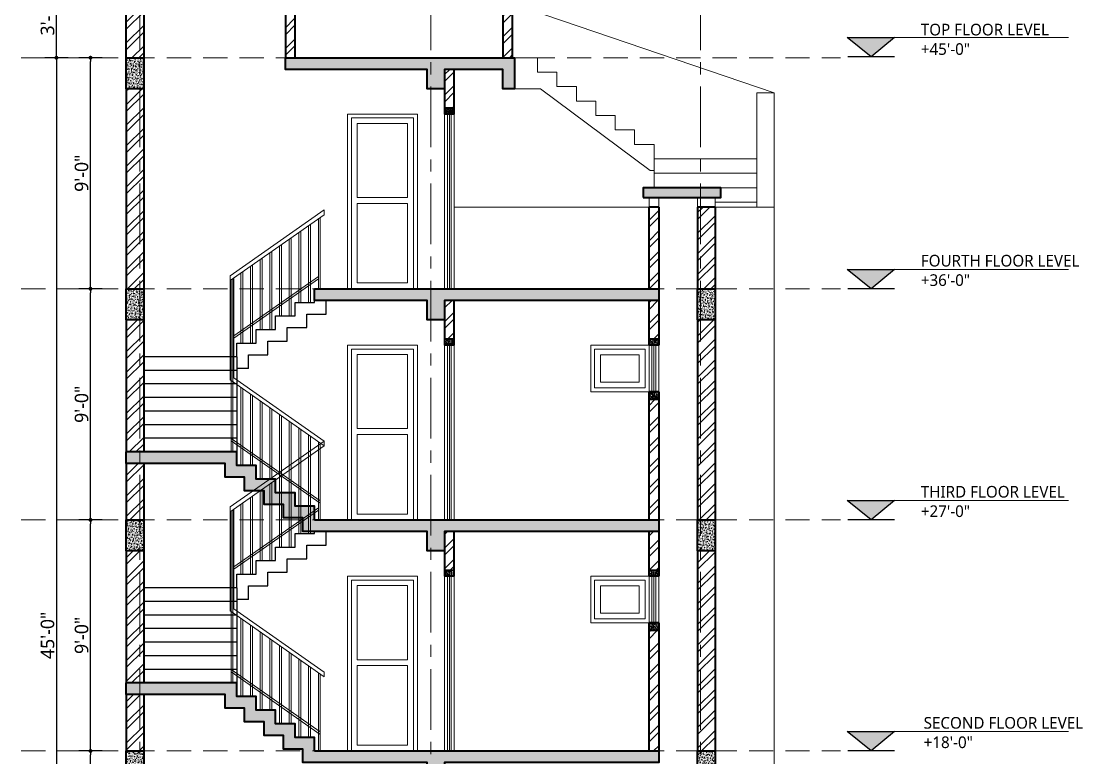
# Model space of a CAD drawing. Header units: inches. Extents: x 17146 to 31738, y -8920 to -2452.
# Drawn here: x 22912 to 23459, y -6640 to -6261 of the extents above; entities that cross this region are included whole.
import ezdxf

# ---------------------------------------------------------------- set-up
doc = ezdxf.new("R2010")
doc.units = ezdxf.units.IN
doc.header["$LTSCALE"] = 25
doc.header["$MEASUREMENT"] = 0
doc.header["$PDMODE"] = 3
doc.linetypes.add('CENTER', pattern=[2, 1.25, -0.25, 0.25, -0.25])
doc.linetypes.add('DASHED', pattern=[0.75, 0.5, -0.25])
doc.layers.get('Defpoints').update_dxf_attribs({"color": 251})
doc.layers.add('A-HATCH', color=7, linetype='Continuous')
doc.layers.add('Text-external', color=7, linetype='Continuous')
for name, color, linetype, lineweight in [('Center line', 252, 'CENTER', 20), ('Column', 130, 'Continuous', 35), ('Dim-external', 151, 'Continuous', 9), ('Door-window', 40, 'Continuous', 15), ('Elevation1', 31, 'Continuous', 30), ('Elevation2', 212, 'Continuous', 20), ('Elevation3', 74, 'Continuous', 13), ('Hatch', 253, 'Continuous', 13), ('Railing', 153, 'Continuous', 18), ('Stairs', 134, 'Continuous', 25), ('Wall-Section', 6, 'Continuous', 35)]:
    doc.layers.add(name, color=color, linetype=linetype, lineweight=lineweight)
doc.styles.add('caption 1in-8ft', font='trebuc.ttf', dxfattribs={"height": 12})
doc.styles.add('int text 1in-8ft', font='trebuc.ttf', dxfattribs={"height": 7})
doc.dimstyles.new('dim 1in-8ft', dxfattribs={"dimtxt": 7, "dimasz": 2, "dimexe": 6, "dimexo": 6, "dimgap": 1, "dimtad": 1, "dimdec": 0, "dimzin": 0, "dimdsep": 46, "dimlunit": 4, "dimtxsty": 'int text 1in-8ft', "dimblk": 'DOT', "dimcen": 4, "dimdle": 6, "dimclrt": 7, "dimadec": 0, "dimazin": 0, "dimtfac": 1, "dimtdec": 0, "dimtofl": 0, "dimtmove": 0, "dimatfit": 3, "dimfxl": 6, "dimfxlon": 1, "dimtolj": 1, "dimtzin": 0, "dimarcsym": 0})
pattern_1 = [(50, (21802.997, -5239.5953), (1.43452037, -0.1255043), [0.15, -1.65]), (355, (21802.997, -5239.5953), (-0.2775027, 1.5043843), [0.12, -1.32]), (100.451444, (21803.1166, -5239.6057), (1.1570177, 1.37888), [0.1274804, -1.4022842]), (46.1842, (21802.997, -5239.1953), (2.1344827, -0.3310386), [0.225, -2.475]), (96.63564, (21803.1749, -5239.2229), (1.8693239, 1.9482372), [0.1912207, -2.1034275]), (351.18416, (21802.997, -5239.1953), (1.869324, 1.9482372), [0.18, -1.98]), (21, (21803.197, -5239.2953), (1.1938141, -0.8052378), [0.15, -1.65]), (326, (21803.197, -5239.2953), (0.4866307, 1.4503001), [0.12, -1.32]), (71.451445, (21803.2965, -5239.3624), (1.6804448, 0.6450623), [0.1274804, -1.4022842]), (37.5, (21802.997, -5239.5953), (0.02431971, 0.66578771), [0, -1.304, 0, -1.34, 0, -1.325]), (7.5, (21802.997, -5239.5953), (0.52613907, 0.78882342), [0, -0.764, 0, -1.274, 0, -0.505]), (327.5, (21802.551, -5239.5953), (1.06764487, -0.04510974), [0, -0.5, 0, -1.56, 0, -2.07]), (317.5, (21802.351, -5239.5953), (1.16637234, 0.20020996), [0, -0.65, 0, -1.036, 0, -1.47])]
pattern_2 = [(45, (21802.997, -5239.595), (-5.3033, 5.3033), []), (45, (21806.5325, -5239.595), (-5.3033, 5.3033), [])]

# ---------------------------------------------------------------- blocks, each defined once
blk = doc.blocks.new('VEN')
blk.add_lwpolyline([(30, 24), (30, 0), (0, 0), (0, 24), (30, 24)])
for points in [[(28, 22), (28, 2), (2, 2), (2, 22)], [(25, 19), (25, 5), (5, 5), (5, 19)]]:
    blk.add_lwpolyline(points, close=True)
blk = doc.blocks.new('DWE')
at = {"layer": 'Door-window', "linetype": 'Continuous', "ltscale": 10}
for p, q in [((-5, 47), (-31, 47)), ((-5, 44), (-31, 44))]:
    blk.add_line(p, q, dxfattribs=at)
for points in [[(-36, 0), (-36, 90), (0, 90), (0, 0)], [(-34, 0), (-34, 88), (-2, 88), (-2, 0)], [(-31, 47), (-31, 85.18), (-5, 85.18), (-5, 47)], [(-5, 44), (-5, 3), (-31, 3), (-31, 44)]]:
    blk.add_lwpolyline(points, dxfattribs=at)
blk = doc.blocks.new('STC')
at = {"layer": 'Elevation2'}
for p, q in [((2, 159.6), (-46.5, 125.65)), ((2, 157.16), (2, 159.6)), ((2, 157.16), (-46.5, 123.21)), ((-46.5, 125.65), (-46.5, 72.11)), ((-44.5, 124.61), (-44.5, 73.15)), ((-46.5, 72.11), (2, 38.16)), ((-44.5, 73.15), (2, 40.6)), ((2, 38.16), (2, 40.6))]:
    blk.add_line(p, q, dxfattribs=at)
at = {"layer": 'Railing'}
for p, q in [((-1, 155.06), (-1, 119)), ((0, 155.76), (0, 119)), ((-11, 148.06), (-11, 112)), ((-10, 148.76), (-10, 112)), ((-6, 151.56), (-6, 112)), ((-5, 152.26), (-5, 112)), ((-16, 144.56), (-16, 105)), ((-15, 145.26), (-15, 105)), ((-26, 137.56), (-26, 98)), ((-25, 138.26), (-25, 98)), ((-21, 141.06), (-21, 105)), ((-20, 141.76), (-20, 105)), ((-31, 134.06), (-31, 98)), ((-30, 134.76), (-30, 98)), ((-41, 127.06), (-41, 91)), ((-40, 127.76), (-40, 91)), ((-36, 130.56), (-36, 91)), ((-35, 131.26), (-35, 91)), ((-46, 123.56), (-46, 84)), ((-45, 124.26), (-45, 84)), ((-1, 125.28), (-44.5, 94.83)), ((-1, 124.06), (-44.5, 93.61)), ((-46, 84), (-46, 35)), ((-45, 84), (-45, 35)), ((-41, 68.26), (-41, 28)), ((-40, 67.56), (-40, 28)), ((-36, 64.76), (-36, 28)), ((-35, 64.06), (-35, 28)), ((-31, 61.26), (-31, 21)), ((-30, 60.56), (-30, 21)), ((-26, 57.76), (-26, 21)), ((-25, 57.06), (-25, 21)), ((-21, 54.26), (-21, 14)), ((-20, 53.56), (-20, 14)), ((-16, 50.76), (-16, 14)), ((-15, 50.06), (-15, 14)), ((-11, 47.26), (-11, 7)), ((-10, 46.56), (-10, 7)), ((-6, 43.76), (-6, 7)), ((0, 9.78), (-46, 41.98)), ((0, 8.56), (-46, 40.76)), ((-5, 43.06), (-5, 7)), ((-1, 40.26), (-1, 0)), ((0, 39.56), (0, 0))]:
    blk.add_line(p, q, dxfattribs=at)
blk = doc.blocks.new('_Dot')
at = {"color": 0, "linetype": 'ByBlock', "lineweight": -2}
blk.add_line((-0.5, 0), (-1, 0), dxfattribs=at)
at = {"color": 0, "linetype": 'ByBlock', "const_width": 0.5}
blk.add_lwpolyline([(-0.25, 0, 1), (0.25, 0, 1)], format="xyb", close=True, dxfattribs=at)
blk = doc.blocks.new('*D490')
at = {"layer": 'Defpoints', "color": 0, "transparency": 16777216}
for p in [(22947.43, -6636.95), (22965.85, -6636.95), (22965.85, -6755.95)]:
    blk.add_point(p, dxfattribs=at)
at = {"layer": 'Dim-external', "color": 0, "lineweight": -2, "transparency": 16777216}
for p, q in [((22953.43, -6636.95), (22941.43, -6636.95)), ((22947.43, -6753.95), (22947.43, -6638.95)), ((22953.43, -6755.95), (22941.43, -6755.95))]:
    blk.add_line(p, q, dxfattribs=at)
at = {"layer": 'Dim-external', "color": 0, "lineweight": -2, "transparency": 16777216, "xscale": 2, "yscale": 2, "zscale": 2}
for p, rotation in [((22947.43, -6636.95), 90), ((22947.43, -6755.95), 270)]:
    blk.add_blockref('_Dot', p, dxfattribs=dict(at, rotation=rotation))
at = {"layer": 'Dim-external', "color": 7, "transparency": 16777216, "insert": (22942.85, -6696.45), "char_height": 7, "attachment_point": 5, "rotation": 90, "style": 'int text 1in-8ft'}
blk.add_mtext('\\A1;9\'-0"', dxfattribs=at)
blk = doc.blocks.new('*D491')
at = {"layer": 'Defpoints', "color": 0, "transparency": 16777216}
for p in [(22947.43, -6517.95), (22965.85, -6517.95), (22965.85, -6636.95)]:
    blk.add_point(p, dxfattribs=at)
at = {"layer": 'Dim-external', "color": 0, "lineweight": -2, "transparency": 16777216}
for p, q in [((22953.43, -6517.95), (22941.43, -6517.95)), ((22947.43, -6634.95), (22947.43, -6519.95)), ((22953.43, -6636.95), (22941.43, -6636.95))]:
    blk.add_line(p, q, dxfattribs=at)
at = {"layer": 'Dim-external', "color": 0, "lineweight": -2, "transparency": 16777216, "xscale": 2, "yscale": 2, "zscale": 2}
for p, rotation in [((22947.43, -6517.95), 90), ((22947.43, -6636.95), 270)]:
    blk.add_blockref('_Dot', p, dxfattribs=dict(at, rotation=rotation))
at = {"layer": 'Dim-external', "color": 7, "transparency": 16777216, "insert": (22942.85, -6577.45), "char_height": 7, "attachment_point": 5, "rotation": 90, "style": 'int text 1in-8ft'}
blk.add_mtext('\\A1;9\'-0"', dxfattribs=at)
blk = doc.blocks.new('*D492')
at = {"layer": 'Defpoints', "color": 0, "transparency": 16777216}
for p in [(22947.43, -6398.95), (22965.85, -6398.95), (22965.85, -6517.95)]:
    blk.add_point(p, dxfattribs=at)
at = {"layer": 'Dim-external', "color": 0, "lineweight": -2, "transparency": 16777216}
for p, q in [((22953.43, -6398.95), (22941.43, -6398.95)), ((22947.43, -6515.95), (22947.43, -6400.95)), ((22953.43, -6517.95), (22941.43, -6517.95))]:
    blk.add_line(p, q, dxfattribs=at)
at = {"layer": 'Dim-external', "color": 0, "lineweight": -2, "transparency": 16777216, "xscale": 2, "yscale": 2, "zscale": 2}
for p, rotation in [((22947.43, -6398.95), 90), ((22947.43, -6517.95), 270)]:
    blk.add_blockref('_Dot', p, dxfattribs=dict(at, rotation=rotation))
at = {"layer": 'Dim-external', "color": 7, "transparency": 16777216, "insert": (22942.85, -6458.45), "char_height": 7, "attachment_point": 5, "rotation": 90, "style": 'int text 1in-8ft'}
blk.add_mtext('\\A1;9\'-0"', dxfattribs=at)
blk = doc.blocks.new('*D493')
at = {"layer": 'Defpoints', "color": 0, "transparency": 16777216}
for p in [(22947.43, -6279.95), (22965.85, -6279.95), (22965.85, -6398.95)]:
    blk.add_point(p, dxfattribs=at)
at = {"layer": 'Dim-external', "color": 0, "lineweight": -2, "transparency": 16777216}
for p, q in [((22953.43, -6279.95), (22941.43, -6279.95)), ((22947.43, -6396.95), (22947.43, -6281.95)), ((22953.43, -6398.95), (22941.43, -6398.95))]:
    blk.add_line(p, q, dxfattribs=at)
at = {"layer": 'Dim-external', "color": 0, "lineweight": -2, "transparency": 16777216, "xscale": 2, "yscale": 2, "zscale": 2}
for p, rotation in [((22947.43, -6279.95), 90), ((22947.43, -6398.95), 270)]:
    blk.add_blockref('_Dot', p, dxfattribs=dict(at, rotation=rotation))
at = {"layer": 'Dim-external', "color": 7, "transparency": 16777216, "insert": (22942.85, -6339.45), "char_height": 7, "attachment_point": 5, "rotation": 90, "style": 'int text 1in-8ft'}
blk.add_mtext('\\A1;9\'-0"', dxfattribs=at)
blk = doc.blocks.new('*D494')
at = {"layer": 'Defpoints', "color": 0, "transparency": 16777216}
for p in [(22965.85, -6279.95), (22929.87, -6874.95), (22965.85, -6874.95)]:
    blk.add_point(p, dxfattribs=at)
at = {"layer": 'Dim-external', "color": 0, "lineweight": -2, "transparency": 16777216}
for p, q in [((22935.87, -6279.95), (22923.87, -6279.95)), ((22929.87, -6281.95), (22929.87, -6872.95)), ((22935.87, -6874.95), (22923.87, -6874.95))]:
    blk.add_line(p, q, dxfattribs=at)
at = {"layer": 'Dim-external', "color": 0, "lineweight": -2, "transparency": 16777216, "xscale": 2, "yscale": 2, "zscale": 2}
for p, rotation in [((22929.87, -6279.95), 90), ((22929.87, -6874.95), 270)]:
    blk.add_blockref('_Dot', p, dxfattribs=dict(at, rotation=rotation))
at = {"layer": 'Dim-external', "color": 7, "transparency": 16777216, "insert": (22925.31, -6577.45), "char_height": 7, "attachment_point": 5, "rotation": 90, "style": 'int text 1in-8ft'}
blk.add_mtext('\\A1;45\'-0"', dxfattribs=at)
blk = doc.blocks.new('*D496')
at = {"layer": 'Defpoints', "color": 0, "transparency": 16777216}
for p in [(22929.87, -6237.95), (22965.85, -6237.95), (22965.85, -6279.95)]:
    blk.add_point(p, dxfattribs=at)
at = {"layer": 'Dim-external', "color": 0, "lineweight": -2, "transparency": 16777216}
for p, q in [((22935.87, -6237.95), (22923.87, -6237.95)), ((22929.87, -6277.95), (22929.87, -6239.95)), ((22935.87, -6279.95), (22923.87, -6279.95))]:
    blk.add_line(p, q, dxfattribs=at)
at = {"layer": 'Dim-external', "color": 0, "lineweight": -2, "transparency": 16777216, "xscale": 2, "yscale": 2, "zscale": 2}
for p, rotation in [((22929.87, -6237.95), 90), ((22929.87, -6279.95), 270)]:
    blk.add_blockref('_Dot', p, dxfattribs=dict(at, rotation=rotation))
at = {"layer": 'Dim-external', "color": 7, "transparency": 16777216, "insert": (22925.31, -6258.95), "char_height": 7, "attachment_point": 5, "rotation": 90, "style": 'int text 1in-8ft'}
blk.add_mtext('\\A1;3\'-3"', dxfattribs=at)

msp = doc.modelspace()

# ---------------------------------------------------------------- hatches: boundary and pattern name
at = {"layer": 'A-HATCH'}
h = msp.add_hatch(dxfattribs=at)
h.set_pattern_fill('ANSI32', color=256, scale=20)
h.set_pattern_definition(pattern_2)
h.paths.add_polyline_path([(22974.85, -6241.95), (22965.85, -6241.95), (22965.85, -6279.95), (22974.85, -6279.95)])
h.paths.add_polyline_path([(22974.85, -6295.95), (22965.85, -6295.95), (22965.85, -6398.95), (22974.85, -6398.95)])
h.paths.add_polyline_path([(22974.85, -6414.95), (22965.85, -6414.95), (22965.85, -6482.95), (22974.85, -6482.95)])
h.paths.add_polyline_path([(22974.85, -6488.95), (22965.85, -6488.95), (22965.85, -6517.95), (22974.85, -6517.95)])
h.paths.add_polyline_path([(22974.85, -6533.95), (22965.85, -6533.95), (22965.85, -6601.95), (22974.85, -6601.95)])
h.paths.add_polyline_path([(22974.85, -6607.95), (22965.85, -6607.95), (22965.85, -6636.95), (22974.85, -6636.95)])
h.paths.add_polyline_path([(22974.85, -6652.95), (22965.85, -6652.95), (22965.85, -6720.95), (22974.85, -6720.95)])
h.paths.add_polyline_path([(22974.85, -6726.95), (22965.85, -6726.95), (22965.85, -6755.95), (22974.85, -6755.95)])
h.paths.add_polyline_path([(22974.85, -6771.95), (22965.85, -6771.95), (22965.85, -6839.95), (22974.85, -6839.95)])
h.paths.add_polyline_path([(22974.85, -6845.95), (22965.85, -6845.95), (22965.85, -6874.95), (22974.85, -6874.95)])
h.paths.add_polyline_path([(22974.85, -6886.95), (22965.85, -6886.95), (22965.85, -6930.95), (22974.85, -6930.95)])
h = msp.add_hatch(dxfattribs=at)
h.set_pattern_fill('ANSI32', color=256, scale=20)
h.set_pattern_definition(pattern_2)
h.paths.add_polyline_path([(23052.85, -6259.95), (23047.85, -6259.95), (23047.85, -6279.95), (23052.85, -6279.95)])
h.paths.add_polyline_path([(23164.85, -6241.95), (23159.85, -6241.95), (23159.85, -6279.95), (23164.85, -6279.95)])
h.paths.add_polyline_path([(23134.85, -6285.95), (23129.85, -6285.95), (23129.85, -6295.95), (23129.85, -6305.95), (23134.85, -6305.95)])
h.paths.add_polyline_path([(23134.85, -6404.95), (23129.85, -6404.95), (23129.85, -6414.95), (23129.85, -6424.95), (23134.85, -6424.95)])
h.paths.add_polyline_path([(23134.85, -6523.95), (23129.85, -6523.95), (23129.85, -6533.95), (23129.85, -6543.95), (23134.85, -6543.95)])
h.paths.add_polyline_path([(23134.85, -6642.95), (23129.85, -6642.95), (23129.85, -6652.95), (23129.85, -6662.95), (23134.85, -6662.95)])
h.paths.add_polyline_path([(23134.85, -6761.95), (23129.85, -6761.95), (23129.85, -6771.95), (23129.85, -6781.95), (23134.85, -6781.95)])
h.paths.add_polyline_path([(23129.85, -6886.95), (23120.85, -6886.95), (23120.85, -6930.95), (23129.85, -6930.95)])
h.paths.add_polyline_path([(23269.29, -6886.95), (23260.29, -6886.95), (23260.29, -6930.95), (23269.29, -6930.95)])
h.paths.add_polyline_path([(23269.29, -6771.95), (23260.29, -6771.95), (23260.26, -6874.95), (23269.29, -6874.95)])
h.paths.add_polyline_path([(23240.22, -6812.95), (23235.22, -6812.95), (23235.22, -6874.95), (23240.22, -6874.95)])
h.paths.add_polyline_path([(23240.22, -6761.95), (23235.22, -6761.95), (23235.22, -6781.95), (23240.22, -6781.95)])
h.paths.add_polyline_path([(23269.29, -6652.95), (23260.29, -6652.95), (23260.26, -6755.95), (23269.29, -6755.95)])
h.paths.add_polyline_path([(23240.22, -6693.95), (23235.22, -6693.95), (23235.22, -6755.95), (23240.22, -6755.95)])
h.paths.add_polyline_path([(23240.22, -6642.95), (23235.22, -6642.95), (23235.22, -6662.95), (23240.22, -6662.95)])
h.paths.add_polyline_path([(23269.29, -6533.95), (23260.29, -6533.95), (23260.26, -6636.95), (23269.29, -6636.95)])
h.paths.add_polyline_path([(23240.22, -6574.95), (23235.22, -6574.95), (23235.22, -6636.95), (23240.22, -6636.95)])
h.paths.add_polyline_path([(23240.22, -6523.95), (23235.22, -6523.95), (23235.22, -6543.95), (23240.22, -6543.95)])
h.paths.add_polyline_path([(23269.29, -6414.95), (23260.29, -6414.95), (23260.26, -6517.95), (23269.29, -6517.95)])
h.paths.add_polyline_path([(23240.22, -6455.95), (23235.22, -6455.95), (23235.22, -6517.95), (23240.22, -6517.95)])
h.paths.add_polyline_path([(23240.22, -6356.95), (23235.22, -6356.95), (23235.22, -6398.95), (23240.22, -6398.95)])
h.paths.add_polyline_path([(23240.22, -6404.95), (23235.22, -6404.95), (23235.22, -6424.95), (23240.22, -6424.95)])
h.paths.add_polyline_path([(23269.29, -6356.95), (23260.27, -6356.95), (23260.26, -6398.95), (23269.29, -6398.95)])
h = msp.add_hatch(dxfattribs=at)
h.set_pattern_fill('AR-CONC', color=256, scale=0.2, style=0)
h.set_pattern_definition(pattern_1)
h.paths.add_polyline_path([(22974.85, -6279.95), (22965.85, -6279.95), (22965.85, -6295.95), (22974.85, -6295.95)])
h = msp.add_hatch(dxfattribs=at)
h.set_pattern_fill('AR-CONC', color=256, scale=0.2, style=0)
h.set_pattern_definition(pattern_1)
h.paths.add_polyline_path([(23129.85, -6285.95), (23159.85, -6285.95), (23159.85, -6295.95), (23165.85, -6295.95), (23165.85, -6285.95), (23165.85, -6279.95), (23047.85, -6279.95), (23047.85, -6285.95), (23120.85, -6285.95), (23120.85, -6295.95), (23129.85, -6295.95)])
h = msp.add_hatch(dxfattribs=at)
h.set_pattern_fill('AR-CONC', color=256, scale=0.2, style=0)
h.set_pattern_definition(pattern_1)
h.paths.add_polyline_path([(23134.85, -6305.95), (23129.85, -6305.95), (23129.85, -6308.95), (23134.85, -6308.95)])
h = msp.add_hatch(dxfattribs=at)
h.set_pattern_fill('AR-CONC', color=256, scale=0.2, style=0)
h.set_pattern_definition(pattern_1)
h.paths.add_polyline_path([(23272.29, -6346.95), (23232.22, -6346.95), (23232.22, -6351.95), (23272.29, -6351.95)])
h = msp.add_hatch(dxfattribs=at)
h.set_pattern_fill('AR-CONC', color=256, scale=0.2, style=0)
h.set_pattern_definition(pattern_1)
h.paths.add_polyline_path([(22974.85, -6398.95), (22965.85, -6398.95), (22965.85, -6414.95), (22974.85, -6414.95)])
h = msp.add_hatch(dxfattribs=at)
h.set_pattern_fill('AR-CONC', color=256, scale=0.2, style=0)
h.set_pattern_definition(pattern_1)
h.paths.add_polyline_path([(23240.22, -6398.95), (23062.85, -6398.95), (23062.85, -6404.95), (23120.85, -6404.95), (23120.85, -6414.95), (23129.85, -6414.95), (23129.85, -6404.95), (23240.22, -6404.95)])
h = msp.add_hatch(dxfattribs=at)
h.set_pattern_fill('AR-CONC', color=256, scale=0.2, style=0)
h.set_pattern_definition(pattern_1)
h.paths.add_polyline_path([(23269.29, -6398.95), (23260.29, -6398.95), (23260.29, -6414.95), (23269.29, -6414.95)])
h = msp.add_hatch(dxfattribs=at)
h.set_pattern_fill('AR-CONC', color=256, scale=0.2, style=0)
h.set_pattern_definition(pattern_1)
h.paths.add_polyline_path([(23134.85, -6424.95), (23129.85, -6424.95), (23129.85, -6427.95), (23134.85, -6427.95)])
h = msp.add_hatch(dxfattribs=at)
h.set_pattern_fill('AR-CONC', color=256, scale=0.2, style=0)
h.set_pattern_definition(pattern_1)
h.paths.add_polyline_path([(23240.22, -6424.95), (23235.22, -6424.95), (23235.22, -6427.95), (23240.22, -6427.95)])
h.paths.add_polyline_path([(23240.22, -6451.95), (23235.22, -6451.95), (23235.22, -6455.95), (23240.22, -6455.95)])
h = msp.add_hatch(dxfattribs=at)
h.set_pattern_fill('AR-CONC', color=256, scale=0.2, style=0)
h.set_pattern_definition(pattern_1)
h.paths.add_polyline_path([(23129.85, -6523.95), (23240.22, -6523.95), (23240.22, -6517.95), (23062.85, -6517.95), (23062.85, -6510.95), (23052.85, -6510.95), (23052.85, -6503.95), (23042.85, -6503.95), (23042.85, -6496.95), (23032.85, -6496.95), (23032.85, -6489.95), (23022.85, -6489.95), (23022.85, -6482.95), (22965.85, -6482.95), (22965.85, -6488.95), (23016.85, -6488.95), (23016.85, -6495.95), (23026.85, -6495.95), (23026.85, -6502.95), (23036.85, -6502.95), (23036.85, -6509.95), (23046.85, -6509.95), (23046.85, -6516.95), (23056.85, -6516.95), (23056.85, -6517.95), (23056.85, -6523.95), (23120.85, -6523.95), (23120.85, -6533.95), (23129.85, -6533.95)])
h = msp.add_hatch(dxfattribs=at)
h.set_pattern_fill('AR-CONC', color=256, scale=0.2, style=0)
h.set_pattern_definition(pattern_1)
h.paths.add_polyline_path([(22974.85, -6517.95), (22965.85, -6517.95), (22965.85, -6533.95), (22974.85, -6533.95)])
h = msp.add_hatch(dxfattribs=at)
h.set_pattern_fill('AR-CONC', color=256, scale=0.2, style=0)
h.set_pattern_definition(pattern_1)
h.paths.add_polyline_path([(23269.29, -6517.95), (23260.29, -6517.95), (23260.29, -6533.95), (23269.29, -6533.95)])
h = msp.add_hatch(dxfattribs=at)
h.set_pattern_fill('AR-CONC', color=256, scale=0.2, style=0)
h.set_pattern_definition(pattern_1)
h.paths.add_polyline_path([(23134.85, -6543.95), (23129.85, -6543.95), (23129.85, -6546.95), (23134.85, -6546.95)])
h = msp.add_hatch(dxfattribs=at)
h.set_pattern_fill('AR-CONC', color=256, scale=0.2, style=0)
h.set_pattern_definition(pattern_1)
h.paths.add_polyline_path([(23240.22, -6570.95), (23235.22, -6570.95), (23235.22, -6574.95), (23240.22, -6574.95)])
h.paths.add_polyline_path([(23240.22, -6543.95), (23235.22, -6543.95), (23235.22, -6546.95), (23240.22, -6546.95)])
h = msp.add_hatch(dxfattribs=at)
h.set_pattern_fill('AR-CONC', color=256, scale=0.2, style=0)
h.set_pattern_definition(pattern_1)
h.paths.add_polyline_path([(23129.85, -6642.95), (23240.22, -6642.95), (23240.22, -6636.95), (23062.85, -6636.95), (23062.85, -6629.95), (23052.85, -6629.95), (23052.85, -6622.95), (23042.85, -6622.95), (23042.85, -6615.95), (23032.85, -6615.95), (23032.85, -6608.95), (23022.85, -6608.95), (23022.85, -6601.95), (22965.85, -6601.95), (22965.85, -6607.95), (23016.85, -6607.95), (23016.85, -6614.95), (23026.85, -6614.95), (23026.85, -6621.95), (23036.85, -6621.95), (23036.85, -6628.95), (23046.85, -6628.95), (23046.85, -6635.95), (23056.85, -6635.95), (23056.85, -6642.95), (23120.85, -6642.95), (23120.85, -6652.95), (23129.85, -6652.95)])
h = msp.add_hatch(dxfattribs=at)
h.set_pattern_fill('AR-CONC', color=256, scale=0.2, style=0)
h.set_pattern_definition(pattern_1)
h.paths.add_polyline_path([(22974.85, -6636.95), (22965.85, -6636.95), (22965.85, -6652.95), (22974.85, -6652.95)])
h = msp.add_hatch(dxfattribs=at)
h.set_pattern_fill('AR-CONC', color=256, scale=0.2, style=0)
h.set_pattern_definition(pattern_1)
h.paths.add_polyline_path([(23269.29, -6636.95), (23260.29, -6636.95), (23260.29, -6652.95), (23269.29, -6652.95)])
at = {"layer": 'Hatch', "linetype": 'Continuous', "ltscale": 10}
h = msp.add_hatch(color=256, dxfattribs=at)
h.dxf.hatch_style = 1
h.paths.add_polyline_path([(23337.3, -6269.51), (23349.66, -6279.51), (23361.64, -6269.51)])
h = msp.add_hatch(color=256, dxfattribs=at)
h.dxf.hatch_style = 1
h.paths.add_polyline_path([(23337.3, -6388.95), (23349.66, -6398.95), (23361.64, -6388.95)])
h = msp.add_hatch(color=256, dxfattribs=at)
h.dxf.hatch_style = 1
h.paths.add_polyline_path([(23337.3, -6507.95), (23349.66, -6517.95), (23361.64, -6507.95)])
h = msp.add_hatch(color=256, dxfattribs=at)
h.dxf.hatch_style = 1
h.paths.add_polyline_path([(23337.3, -6626.95), (23349.66, -6636.95), (23361.64, -6626.95)])

# ---------------------------------------------------------------- linework, layer by layer
at = {"ltscale": 15}
for p, q in [((23337.3, -6269.51), (23361.64, -6269.51)), ((23361.64, -6279.51), (23337.67, -6279.51)), ((23337.3, -6388.95), (23361.64, -6388.95)), ((23361.64, -6398.95), (23337.67, -6398.95)), ((23337.3, -6507.95), (23361.64, -6507.95)), ((23361.64, -6517.95), (23337.67, -6517.95)), ((23337.3, -6626.95), (23361.64, -6626.95)), ((23361.64, -6636.95), (23337.67, -6636.95))]:
    msp.add_line(p, q, dxfattribs=at)
for points in [[(23361.64, -6269.51), (23349.66, -6279.51), (23337.3, -6269.51)], [(23361.64, -6388.95), (23349.66, -6398.95), (23337.3, -6388.95)], [(23361.64, -6507.95), (23349.66, -6517.95), (23337.3, -6507.95)], [(23361.64, -6626.95), (23349.66, -6636.95), (23337.3, -6626.95)]]:
    msp.add_lwpolyline(points, dxfattribs=at)
at = {"layer": 'Center line'}
for p, q in [((22972.85, -6194.78), (22972.85, -6990.7)), ((23122.85, -6194.78), (23122.85, -6990.7)), ((23261.72, -6194.78), (23261.72, -6990.7))]:
    msp.add_line(p, q, dxfattribs=at)
at = {"layer": 'Column'}
for p, q in [((22965.85, -6488.95), (22965.85, -6482.95)), ((22965.85, -6607.95), (22965.85, -6601.95))]:
    msp.add_line(p, q, dxfattribs=at)
for points in [[(22974.85, -6279.95), (22974.85, -6295.95), (22965.85, -6295.95), (22965.85, -6279.95), (22974.85, -6279.95)], [(22974.85, -6398.95), (22974.85, -6414.95), (22965.85, -6414.95), (22965.85, -6398.95), (22974.85, -6398.95)], [(23269.29, -6398.95), (23269.29, -6414.95), (23260.29, -6414.95), (23260.29, -6398.95), (23269.29, -6398.95)], [(23062.85, -6517.95), (23062.85, -6510.95), (23052.85, -6510.95), (23052.85, -6503.95), (23042.85, -6503.95), (23042.85, -6496.95), (23032.85, -6496.95), (23032.85, -6489.95), (23022.85, -6489.95), (23022.85, -6482.95), (22965.85, -6482.95)], [(23056.85, -6517.95), (23056.85, -6516.95), (23046.85, -6516.95), (23046.85, -6509.95), (23036.85, -6509.95), (23036.85, -6502.95), (23026.85, -6502.95), (23026.85, -6495.95), (23016.85, -6495.95), (23016.85, -6488.95), (22965.85, -6488.95)], [(22974.85, -6517.95), (22974.85, -6533.95), (22965.85, -6533.95), (22965.85, -6517.95), (22974.85, -6517.95)], [(23062.85, -6517.95), (23240.22, -6517.95), (23240.22, -6523.95), (23129.85, -6523.95), (23129.85, -6533.95), (23120.85, -6533.95), (23120.85, -6523.95), (23056.85, -6523.95), (23056.85, -6517.95)], [(23269.29, -6517.95), (23269.29, -6533.95), (23260.29, -6533.95), (23260.29, -6517.95), (23269.29, -6517.95)], [(23062.85, -6636.95), (23062.85, -6629.95), (23052.85, -6629.95), (23052.85, -6622.95), (23042.85, -6622.95), (23042.85, -6615.95), (23032.85, -6615.95), (23032.85, -6608.95), (23022.85, -6608.95), (23022.85, -6601.95), (22965.85, -6601.95)], [(23056.85, -6642.95), (23056.85, -6635.95), (23046.85, -6635.95), (23046.85, -6628.95), (23036.85, -6628.95), (23036.85, -6621.95), (23026.85, -6621.95), (23026.85, -6614.95), (23016.85, -6614.95), (23016.85, -6607.95), (22965.85, -6607.95)], [(22974.85, -6636.95), (22974.85, -6652.95), (22965.85, -6652.95), (22965.85, -6636.95), (22974.85, -6636.95)], [(23062.85, -6636.95), (23240.22, -6636.95), (23240.22, -6642.95), (23129.85, -6642.95), (23129.85, -6652.95), (23120.85, -6652.95), (23120.85, -6642.95), (23056.85, -6642.95), (23056.85, -6642.95)], [(23269.29, -6636.95), (23269.29, -6652.95), (23260.29, -6652.95), (23260.29, -6636.95), (23269.29, -6636.95)]]:
    msp.add_lwpolyline(points, dxfattribs=at)
for points in [[(23047.85, -6279.95), (23165.85, -6279.95), (23165.85, -6285.95), (23165.85, -6295.95), (23159.85, -6295.95), (23159.85, -6285.95), (23129.85, -6285.95), (23129.85, -6295.95), (23120.85, -6295.95), (23120.85, -6285.95), (23047.85, -6285.95)], [(23062.85, -6398.95), (23240.22, -6398.95), (23240.22, -6404.95), (23129.85, -6404.95), (23129.85, -6414.95), (23120.85, -6414.95), (23120.85, -6404.95), (23062.85, -6404.95)]]:
    msp.add_lwpolyline(points, close=True, dxfattribs=at)
at = {"layer": 'Door-window'}
for p, q in [((23129.85, -6308.95), (23129.85, -6398.95)), ((23131.35, -6308.95), (23131.35, -6398.95)), ((23132.35, -6308.95), (23132.35, -6398.95)), ((23133.35, -6308.95), (23133.35, -6398.95)), ((23134.85, -6308.95), (23134.85, -6398.95)), ((23129.85, -6427.95), (23129.85, -6517.95)), ((23131.35, -6427.95), (23131.35, -6517.95)), ((23132.35, -6427.95), (23132.35, -6517.95)), ((23133.35, -6427.95), (23133.35, -6517.95)), ((23134.85, -6427.95), (23134.85, -6517.95)), ((23235.22, -6427.95), (23235.22, -6451.95)), ((23236.72, -6427.95), (23236.72, -6451.95)), ((23237.72, -6427.95), (23237.72, -6451.95)), ((23238.72, -6427.95), (23238.72, -6451.95)), ((23240.22, -6427.95), (23240.22, -6451.95)), ((23129.85, -6546.95), (23129.85, -6636.95)), ((23131.35, -6546.95), (23131.35, -6636.95)), ((23132.35, -6546.95), (23132.35, -6636.95)), ((23133.35, -6546.95), (23133.35, -6636.95)), ((23134.85, -6546.95), (23134.85, -6636.95)), ((23235.22, -6546.95), (23235.22, -6570.95)), ((23236.72, -6546.95), (23236.72, -6570.95)), ((23237.72, -6546.95), (23237.72, -6570.95)), ((23238.72, -6546.95), (23238.72, -6570.95)), ((23240.22, -6546.95), (23240.22, -6570.95))]:
    msp.add_line(p, q, dxfattribs=at)
at = {"layer": 'Elevation3'}
for p, q in [((23177.8, -6279.95), (23165.85, -6279.95)), ((23177.8, -6287.39), (23177.8, -6279.95)), ((23187.8, -6287.39), (23177.8, -6287.39)), ((23187.8, -6294.82), (23187.8, -6287.39)), ((23197.8, -6294.82), (23187.8, -6294.82)), ((23197.8, -6302.26), (23197.8, -6294.82)), ((23165.85, -6295.95), (23179.26, -6295.95)), ((23179.26, -6295.95), (23235.81, -6338.01)), ((23290.78, -6297.95), (23299.78, -6297.95)), ((23290.78, -6297.95), (23290.78, -6356.95)), ((23207.8, -6302.26), (23197.8, -6302.26)), ((23207.8, -6309.7), (23207.8, -6302.26)), ((23217.8, -6309.7), (23207.8, -6309.7)), ((23217.8, -6317.14), (23217.8, -6309.7)), ((23227.8, -6317.14), (23217.8, -6317.14)), ((23227.8, -6324.57), (23227.8, -6317.14)), ((23237.8, -6324.57), (23227.8, -6324.57)), ((23237.8, -6332.01), (23237.8, -6324.57)), ((23237.8, -6332.01), (23290.78, -6332.01)), ((23237.8, -6346.95), (23237.8, -6332.01)), ((23237.8, -6339.45), (23237.8, -6332.01)), ((23237.8, -6338.01), (23235.81, -6338.01)), ((23237.8, -6339.45), (23290.78, -6339.45)), ((23237.8, -6346.89), (23290.78, -6346.89)), ((23235.22, -6351.95), (23235.22, -6356.95)), ((23240.22, -6356.95), (23240.22, -6351.95)), ((23260.27, -6356.95), (23260.27, -6351.95)), ((23269.29, -6356.95), (23269.29, -6351.95)), ((23269.29, -6354.32), (23290.78, -6354.32)), ((23235.22, -6356.95), (23134.85, -6356.95)), ((23269.29, -6356.95), (23299.78, -6356.95)), ((23299.78, -6356.95), (23299.78, -6892.95))]:
    msp.add_line(p, q, dxfattribs=at)
msp.add_lwpolyline([(23164.85, -6252.19), (23299.78, -6297.95), (23299.78, -6374.95)], dxfattribs=at)
at = {"layer": 'Hatch', "ltscale": 15}
for p, q in [((23361.64, -6269.51), (23451.46, -6269.51)), ((23361.64, -6388.95), (23451.46, -6388.95)), ((23361.64, -6507.95), (23451.46, -6507.95)), ((23361.64, -6626.95), (23451.46, -6626.95))]:
    msp.add_line(p, q, dxfattribs=at)
at = {"layer": 'Hatch', "linetype": 'DASHED'}
for p, q in [((22911.75, -6279.95), (23333.89, -6279.95)), ((22911.75, -6398.95), (23333.89, -6398.95)), ((22911.75, -6517.95), (23333.89, -6517.95)), ((22911.75, -6636.95), (23333.89, -6636.95))]:
    msp.add_line(p, q, dxfattribs=at)
at = {"layer": 'Stairs'}
for p, q in [((23022.85, -6433.95), (22974.85, -6433.95)), ((23022.85, -6433.95), (23022.85, -6482.95)), ((23022.85, -6440.95), (22974.85, -6440.95)), ((23028.85, -6439.95), (23022.85, -6439.95)), ((23022.85, -6447.95), (22974.85, -6447.95)), ((23022.85, -6454.95), (22974.85, -6454.95)), ((23022.85, -6461.95), (22974.85, -6461.95)), ((23022.85, -6468.95), (22974.85, -6468.95)), ((23022.85, -6475.95), (22974.85, -6475.95)), ((23022.85, -6552.95), (22974.85, -6552.95)), ((23022.85, -6552.95), (23022.85, -6601.95)), ((23022.85, -6559.95), (22974.85, -6559.95)), ((23028.85, -6558.95), (23022.85, -6558.95)), ((23022.85, -6566.95), (22974.85, -6566.95)), ((23022.85, -6573.95), (22974.85, -6573.95)), ((23022.85, -6580.95), (22974.85, -6580.95)), ((23022.85, -6587.95), (22974.85, -6587.95)), ((23022.85, -6594.95), (22974.85, -6594.95))]:
    msp.add_line(p, q, dxfattribs=at)
for points in [[(23022.85, -6433.95), (23022.85, -6426.95), (23032.85, -6426.95), (23032.85, -6419.95), (23042.85, -6419.95), (23042.85, -6412.95), (23052.85, -6412.95), (23052.85, -6405.95), (23062.85, -6405.95), (23062.85, -6404.95), (23062.85, -6404.95)], [(23028.85, -6439.95), (23028.85, -6432.95), (23038.85, -6432.95), (23038.85, -6425.95), (23048.85, -6425.95), (23048.85, -6418.95), (23058.85, -6418.95), (23058.85, -6411.95), (23068.85, -6411.95), (23068.85, -6404.95), (23068.85, -6404.95)], [(23022.85, -6552.95), (23022.85, -6545.95), (23032.85, -6545.95), (23032.85, -6538.95), (23042.85, -6538.95), (23042.85, -6531.95), (23052.85, -6531.95), (23052.85, -6524.95), (23062.85, -6524.95), (23062.85, -6523.95), (23062.85, -6523.95)], [(23028.85, -6558.95), (23028.85, -6551.95), (23038.85, -6551.95), (23038.85, -6544.95), (23048.85, -6544.95), (23048.85, -6537.95), (23058.85, -6537.95), (23058.85, -6530.95), (23068.85, -6530.95), (23068.85, -6523.95), (23068.85, -6523.95)]]:
    msp.add_lwpolyline(points, dxfattribs=at)
at = {"layer": 'Wall-Section'}
for p, q in [((23129.85, -6285.95), (23129.85, -6308.95)), ((23134.85, -6308.95), (23134.85, -6285.95)), ((22965.85, -6295.95), (22965.85, -6398.95)), ((22974.85, -6295.95), (22974.85, -6398.95)), ((23134.85, -6305.95), (23129.85, -6305.95)), ((23134.85, -6308.95), (23129.85, -6308.95)), ((23235.22, -6398.95), (23235.22, -6356.95)), ((23240.22, -6356.95), (23235.22, -6356.95)), ((23240.22, -6356.95), (23240.22, -6398.95)), ((23260.27, -6356.95), (23260.26, -6398.95)), ((23269.29, -6356.95), (23260.27, -6356.95)), ((23269.29, -6356.95), (23269.29, -6398.95)), ((23129.85, -6404.95), (23129.85, -6427.95)), ((23134.85, -6427.95), (23134.85, -6404.95)), ((23235.22, -6427.95), (23235.22, -6404.95)), ((23240.22, -6404.95), (23240.22, -6427.95)), ((22965.85, -6414.95), (22965.85, -6482.95)), ((22974.85, -6414.95), (22974.85, -6482.95)), ((23260.29, -6414.95), (23260.26, -6517.95)), ((23269.29, -6414.95), (23269.29, -6517.95)), ((23134.85, -6424.95), (23129.85, -6424.95)), ((23240.22, -6424.95), (23235.22, -6424.95)), ((23134.85, -6427.95), (23129.85, -6427.95)), ((23240.22, -6427.95), (23235.22, -6427.95)), ((23235.22, -6517.95), (23235.22, -6451.95)), ((23240.22, -6451.95), (23235.22, -6451.95)), ((23240.22, -6451.95), (23240.22, -6517.95)), ((23240.22, -6455.95), (23235.22, -6455.95)), ((22965.85, -6488.95), (22965.85, -6517.95)), ((22974.85, -6488.95), (22974.85, -6517.95)), ((23129.85, -6523.95), (23129.85, -6546.95)), ((23134.85, -6546.95), (23134.85, -6523.95)), ((23235.22, -6546.95), (23235.22, -6523.95)), ((23240.22, -6523.95), (23240.22, -6546.95)), ((22965.85, -6533.95), (22965.85, -6601.95)), ((22974.85, -6533.95), (22974.85, -6601.95)), ((23260.29, -6533.95), (23260.26, -6636.95)), ((23269.29, -6533.95), (23269.29, -6636.95)), ((23134.85, -6543.95), (23129.85, -6543.95)), ((23134.85, -6546.95), (23129.85, -6546.95)), ((23240.22, -6543.95), (23235.22, -6543.95)), ((23240.22, -6546.95), (23235.22, -6546.95)), ((23235.22, -6636.95), (23235.22, -6570.95)), ((23240.22, -6570.95), (23235.22, -6570.95)), ((23240.22, -6570.95), (23240.22, -6636.95)), ((23240.22, -6574.95), (23235.22, -6574.95)), ((22965.85, -6607.95), (22965.85, -6636.95)), ((22974.85, -6607.95), (22974.85, -6636.95))]:
    msp.add_line(p, q, dxfattribs=at)
for points in [[(22965.85, -6279.95), (22965.85, -6237.95), (22974.85, -6237.95), (22974.85, -6279.95)], [(23164.85, -6279.95), (23164.85, -6237.95), (23159.85, -6237.95), (23159.85, -6279.95)], [(23052.85, -6279.95), (23052.85, -6255.95), (23047.85, -6255.95), (23047.85, -6279.95)], [(23232.22, -6351.95), (23272.29, -6351.95), (23272.29, -6346.95), (23232.22, -6346.95), (23232.22, -6351.95)]]:
    msp.add_lwpolyline(points, dxfattribs=at)

# ---------------------------------------------------------------- block references
at = {"layer": 'Door-window'}
for p in [(23205.22, -6451.95), (23205.22, -6570.95)]:
    msp.add_blockref('VEN', p, dxfattribs=at)
at = {"layer": 'Elevation1', "xscale": -1}
for p in [(23079.85, -6398.95), (23079.85, -6517.95), (23079.85, -6636.95)]:
    msp.add_blockref('DWE', p, dxfattribs=at)
at = {"layer": 'Elevation2'}
for p in [(23065.85, -6517.95), (23065.85, -6636.95)]:
    msp.add_blockref('STC', p, dxfattribs=at)

# ---------------------------------------------------------------- texts
at = {"layer": 'Text-external', "char_height": 6, "attachment_point": 2, "style": 'caption 1in-8ft'}
for s, insert in [('\\pxql;TOP FLOOR LEVEL \\P+45\'-0"', (23452.61, -6262.47)), ('\\pxql;FOURTH FLOOR LEVEL \\P+36\'-0"', (23452.61, -6381.47)), ('\\pxql;THIRD FLOOR LEVEL \\P+27\'-0"', (23452.61, -6500.47)), ('\\pxql;SECOND FLOOR LEVEL \\P+18\'-0"', (23454.08, -6619.47))]:
    msp.add_mtext_dynamic_manual_height_columns(s, width=154.6621, gutter_width=1, heights=[0], dxfattribs=dict(at, insert=insert))

# ---------------------------------------------------------------- dimensions: what is measured, and where the dimension line sits
at = {"layer": 'Dim-external'}
dim = msp.add_linear_dim(base=(22929.87, -6237.95), p1=(22965.85, -6279.95), p2=(22965.85, -6237.95), angle=90, text='3\'-3"', dimstyle='dim 1in-8ft', override={"dimtmove": 1}, dxfattribs=at)
dim.commit()
dim.dimension.update_dxf_attribs({"geometry": '*D496', "text_midpoint": (22925.31, -6258.95)})
for base, p1, p2, text, picture, middle in [((22929.87, -6874.95), (22965.85, -6279.95), (22965.85, -6874.95), '45\'-0"', '*D494', (22925.31, -6577.45)), ((22947.43, -6279.95), (22965.85, -6398.95), (22965.85, -6279.95), '9\'-0"', '*D493', (22942.85, -6339.45)), ((22947.43, -6398.95), (22965.85, -6517.95), (22965.85, -6398.95), '9\'-0"', '*D492', (22942.85, -6458.45)), ((22947.43, -6517.95), (22965.85, -6636.95), (22965.85, -6517.95), '9\'-0"', '*D491', (22942.85, -6577.45)), ((22947.43, -6636.95), (22965.85, -6755.95), (22965.85, -6636.95), '9\'-0"', '*D490', (22942.85, -6696.45))]:
    dim = msp.add_linear_dim(base=base, p1=p1, p2=p2, angle=90, text=text, dimstyle='dim 1in-8ft', dxfattribs=at)
    dim.commit()
    dim.dimension.update_dxf_attribs({"geometry": picture, "text_midpoint": middle})

doc.saveas('drawing.dxf')
